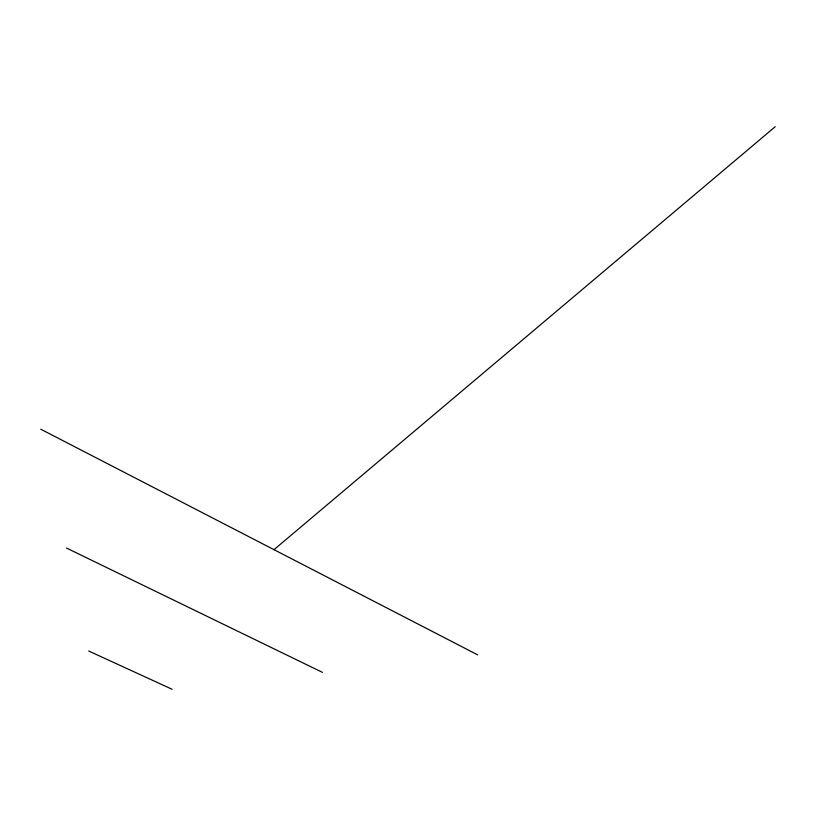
<?xml version="1.0" encoding="UTF-8"?>
<svg xmlns="http://www.w3.org/2000/svg" width="816" height="816" viewBox="0 0 816 816"><rect width="100%" height="100%" fill="white"/><g stroke="black" fill="none" stroke-linecap="round" stroke-linejoin="round"><path stroke-width="1.22" d="M273.992 549.668L775.2 126.715M88.709 651.015L172.125 689.285M66.463 548.026L322.453 672.364M40.8 429.226L477.727 654.891"/></g></svg>
